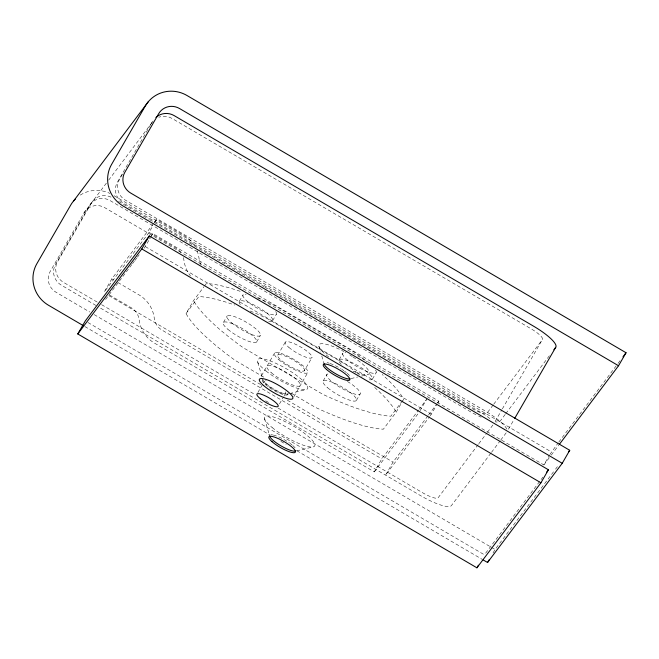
<?xml version="1.0" encoding="UTF-8"?>
<svg xmlns="http://www.w3.org/2000/svg" width="659" height="659" viewBox="0 0 659 659"><rect width="100%" height="100%" fill="white"/><g stroke="black" fill="none" stroke-linecap="round" stroke-linejoin="round"><path stroke-width="0.49" stroke-dasharray="3.29 2.47" d="M274.605 352.985L260.618 377.236M106.363 183.161L83.99 212.915L50.199 271.442A15.429 15.009 37 0 0 55.999 292.242L89.698 311.987M150.689 124.526L117.409 182.164A15.429 15.009 37 0 0 123.2 202.972L482.437 413.44A15.429 3.526 30 0 1 491.507 420.055M122.615 174.009L119.543 179.33A15.429 15.009 37 0 0 125.334 200.13L484.571 410.606A30.849 7.043 30 0 1 506.928 429.347M153.514 223.492L111.783 278.93L104.27 291.937L149.074 232.421L153.086 225.485M155.087 222.017L156.587 219.414L183.713 235.304A30.849 30.026 37 0 1 194.825 246.285M144.123 248.245L150.351 237.948M150.853 237.083L152.855 233.616L438.91 401.207L436.406 405.549M263.757 377.129L235.37 360.506A123.406 28.18 30 0 1 186.036 313.56L193.548 300.553L203.911 286.789M223.426 322.424L227.182 315.925M239.423 301.171L243.179 294.664M256.664 341.897L260.42 335.398M272.669 320.645L276.418 314.137M257.908 392.451L262.916 383.777M263.419 382.912L264.416 381.182M279.49 403.934L283.494 396.998M283.996 396.133L285.495 393.53M287.703 394.617L288.271 393.645A14.655 3.344 30 0 1 274.852 389.642A14.655 3.344 30 0 1 262.834 379.502L257.611 361.948M293.832 396.702L307.835 372.459M323.207 380.886L326.963 374.386M339.212 359.633L342.968 353.133M356.453 400.359L360.201 393.86M372.45 379.106L376.207 372.607M291.253 393.242L315.2 407.27A123.406 28.18 30 0 0 383.381 429.182L396.183 412.18L401.685 402.641M402.188 401.776L403.687 399.173A123.406 28.18 30 0 0 382.187 374.436M109.526 295.01L131.396 307.827A15.429 15.009 37 0 1 138.967 318.799L139.354 321.188A30.849 30.026 37 0 0 154.503 343.125L374.287 471.893L381.8 458.886L418.622 409.972M420.096 410.639L426.604 399.37L419.239 409.157M427.905 415.837L393.036 462.14L385.531 475.147L429.569 416.653M430.179 415.845L435.912 406.414M495.148 421.398L501.829 409.824M502.339 408.934L542.415 339.525A15.429 3.526 30 0 0 531.245 328.899L172.015 118.431A15.429 15.009 37 0 0 158.786 117.228M508.451 429.19L514.102 419.404M493.056 552.95L495.057 549.482L554.919 469.966M83.99 212.915A15.429 15.009 37 0 1 104.806 207.7L543.864 464.941L549.375 455.402M549.87 454.537L558.165 442.914M277.727 355.193L285.413 341.963M304.318 370.77A15.429 3.526 30 0 0 286.813 356.741A15.429 3.526 30 0 0 282.192 361.099A15.429 3.526 30 0 0 304.318 370.77L311.995 357.54M108.677 180.121L152.649 121.676M154.132 222.676L156.587 219.414M149.189 238.492L151.018 236.054M151.636 235.238L152.855 233.616M105.588 299.433L131.891 264.498M132.5 263.682L134.337 261.244M134.947 260.437L136.784 257.998M137.393 257.183L139.23 254.745M204.521 285.981L206.349 283.551A123.406 28.18 30 0 1 240.527 291.443M186.036 313.56L198.837 296.558A123.406 28.18 30 0 1 234.761 305.059M402.468 400.787L390.886 416.175A123.406 28.18 30 0 1 322.712 394.263L242.883 347.499A123.406 28.18 30 0 1 193.548 300.553M374.287 471.893L419.091 412.377M428.515 415.022L437.074 403.646M437.691 402.838L438.91 401.207M493.105 405.021L486.943 413.209A15.429 3.526 30 0 1 471.506 408.25L380.144 354.723M493.723 404.206L542.415 339.525M478.195 444.537L438.136 497.751A15.429 3.526 30 0 1 422.691 492.792L277.225 407.567M478.813 443.713L486.828 433.07M487.446 432.255L493.607 424.066M505.181 414.453L500.247 421.002A30.849 7.043 30 0 1 495.411 421.884M505.791 413.638L549.557 355.506M490.881 453.145L451.44 505.544A30.849 7.043 30 0 1 420.557 495.626L99.468 307.498M491.499 452.329L500.132 440.871M500.749 440.047L506.911 431.859M558.783 442.098L617.409 364.221M618.027 363.397L620.498 360.119M543.864 464.941L550.652 455.921M551.27 455.105L558.675 445.262M485.658 553.165L542.901 477.141M555.537 469.142L557.39 466.687M350.983 378.596L357.689 376.997M361.519 376.075L367.269 374.699M289.606 393.555L306.443 389.527M296.575 450.863L312.86 446.975M114.089 195.731L551.377 451.934M118.48 201.415L148.637 219.085M149.527 219.604L206.292 252.867M207.181 253.386L263.946 286.649M264.836 287.167L321.6 320.422M322.49 320.941L379.254 354.204M149.074 232.421L176.2 248.311A15.429 15.009 37 0 1 181.958 254.143M145.351 246.623L431.406 414.214M111.783 278.93L113.529 279.96M117.903 282.522L138.909 294.82A30.849 30.026 37 0 1 154.049 316.757L154.437 319.145A15.429 15.009 37 0 0 162.007 330.118L381.8 458.886M108.76 295.586L260.676 384.592M287.324 400.202L393.036 462.14M97.17 302.069L63.462 282.324A15.429 15.009 37 0 1 57.663 261.516L91.461 202.988A15.429 15.009 37 0 1 112.269 197.782M101.601 304.664L255.049 394.568M265.692 400.804L269.243 402.888M95.917 305.422L61.328 285.158A15.429 15.009 37 0 1 55.529 264.358L89.327 205.822A15.429 15.009 37 0 1 110.135 200.616L469.373 411.084A30.849 7.043 30 0 0 477.8 415.623M94.138 314.59L490.617 546.879M491.507 547.398L495.057 549.482M87.944 322.506L484.431 554.804M84.854 326.551L270.231 435.162M280.874 441.398L286.195 444.52M296.847 450.756L482.223 559.367M318.898 346.362L320.628 352.12M321.773 355.959L324.08 363.628M264.49 418.638L269.671 435.896M285.339 391.85A12.241 2.793 30 0 1 273.37 389.461A12.241 2.793 30 0 1 266.228 380.655M270.997 434.808A15.272 3.484 30 0 1 272.661 434.924M273.345 435.055A15.272 3.484 30 0 1 289.499 443.013M290.166 443.491A15.272 3.484 30 0 1 292.011 444.907M292.753 445.517A15.272 3.484 30 0 1 296.237 449.595M352.903 356.898A28.922 6.606 30 0 1 369.221 372.055A28.922 6.606 30 0 1 357.137 372.73M356.231 372.401A28.922 6.606 30 0 1 352.417 370.86M328.676 356.947A28.922 6.606 30 0 1 320.117 343.94A28.922 6.606 30 0 1 343.907 351.585M349.707 354.896A28.922 6.606 30 0 1 352.12 356.395M327.07 362.656A15.272 3.484 30 0 1 329.286 363.2M330.126 363.48A15.272 3.484 30 0 1 341.049 368.851M341.782 369.32A15.272 3.484 30 0 1 343.907 370.745M344.575 371.223A15.272 3.484 30 0 1 346.42 372.64M347.153 373.249A15.272 3.484 30 0 1 350.646 377.327M287.859 393.95A14.655 3.344 30 0 1 274.284 390.614A14.655 3.344 30 0 1 262.422 379.806M183.375 257.504A15.429 15.009 37 0 1 183.77 259.284L184.166 261.672A30.849 30.026 37 0 0 190.426 275.874M201.061 264.77A15.429 15.009 37 0 1 199.24 259.63L198.853 257.241A30.849 30.026 37 0 0 196.629 249.769M80.258 195.097A30.849 30.026 37 0 1 109.938 193.433M151.199 123.637A15.429 15.009 37 0 1 153.201 120.943M481.111 417.18A30.849 7.043 30 0 1 478.632 416.027M375.498 370.045A19.284 4.407 30 0 1 356.824 366.536A19.284 4.407 30 0 1 345.917 352.713M341.247 364.279A19.284 4.407 30 0 1 345.613 360.028A19.284 4.407 30 0 1 368.01 372.648A19.284 4.407 30 0 1 368.546 379.658M347.359 381.429A19.284 4.407 30 0 1 359.493 394.436A19.284 4.407 30 0 1 336.889 385.342A19.284 4.407 30 0 1 328.61 373.884M275.709 311.575A19.284 4.407 30 0 1 257.035 308.074A19.284 4.407 30 0 1 246.128 294.243M240.362 304.565A19.284 4.407 30 0 1 247.183 302.02A19.284 4.407 30 0 1 268.773 314.664A19.284 4.407 30 0 1 268.757 321.197M256.911 297.679A123.406 28.18 30 0 1 274.523 305.463L354.353 352.227A123.406 28.18 30 0 1 366.956 361.667M250.214 311.023A123.406 28.18 30 0 1 267.019 318.47L346.848 365.234A123.406 28.18 30 0 1 356.33 372.269M357.03 372.805A123.406 28.18 30 0 1 361.025 375.927M374.683 387.443A123.406 28.18 30 0 1 396.183 412.18M271.401 372.788A19.284 4.407 30 0 0 299.754 385.993A19.284 4.407 30 0 0 279.638 368.851A19.284 4.407 30 0 0 271.401 372.788M272.159 427.534A28.922 6.606 30 0 0 314.186 446.505A28.922 6.606 30 0 0 282.629 420.458A28.922 6.606 30 0 0 272.159 427.534M265.964 370.968A28.922 6.606 30 0 0 307.366 388.999A28.922 6.606 30 0 0 274.391 362.656A28.922 6.606 30 0 0 265.964 370.968M278.905 359.781A19.284 4.407 30 0 0 307.267 372.986A19.284 4.407 30 0 0 287.151 355.844A19.284 4.407 30 0 0 278.905 359.781M288.922 347.45A15.429 3.526 30 0 0 311.567 357.944A15.429 3.526 30 0 0 295.364 344.204A15.429 3.526 30 0 0 288.922 347.45M327.745 387.846A19.284 4.407 30 0 0 355.975 400.829A19.284 4.407 30 0 0 335.48 383.596A19.284 4.407 30 0 0 327.745 387.846M231.713 322.877A19.284 4.407 30 0 0 259.943 335.859A19.284 4.407 30 0 0 239.456 318.627A19.284 4.407 30 0 0 231.713 322.877M227.956 329.385A19.284 4.407 30 0 0 256.186 342.367A19.284 4.407 30 0 0 235.7 325.126A19.284 4.407 30 0 0 227.956 329.385"/><path stroke-width="0.99" d="M77.778 333.956L85.283 320.949L149.288 235.93L548.436 469.785L540.932 482.783L476.918 567.811L77.778 333.956L141.784 248.929L149.288 235.93M514.621 418.514L555.718 347.318A30.849 7.043 30 0 0 533.378 326.065L174.149 115.597A15.429 15.009 37 0 0 155.928 117.508M476.918 567.811L478.426 565.208M483.113 559.886L487.545 562.489L489.052 559.886M562.226 463.293L569.73 450.286L130.671 193.046A15.429 15.009 37 0 1 124.872 172.246L158.662 113.719A15.429 15.009 37 0 1 179.479 108.504L618.537 365.745L626.05 352.738L186.991 95.506A30.849 30.026 37 0 0 145.359 105.926L111.569 164.453A30.849 30.026 37 0 0 123.159 206.053L562.226 463.293L487.545 562.489M73.701 200.838L148.374 101.643M553.873 349.772L555.718 347.318M622.961 356.84L626.05 352.738M559.293 444.446L618.537 365.745M546.591 472.231L548.436 469.785M568.495 451.926L569.73 450.286M141.784 248.929L540.932 482.783M83.075 325.513L48.486 305.249A30.849 30.026 37 0 1 36.896 263.641L70.686 205.114A30.849 30.026 37 0 1 75.48 198.911M295.619 451.094A15.272 3.484 30 0 1 280.899 445.814A15.272 3.484 30 0 1 269.671 435.896M350.02 378.826A15.272 3.484 30 0 1 335.307 373.546A15.272 3.484 30 0 1 324.08 363.628M260.297 398.67A12.241 2.793 30 0 0 277.991 406.537A12.241 2.793 30 0 0 264.374 395.449A12.241 2.793 30 0 0 260.297 398.67M263.608 385.556A19.284 4.407 30 0 0 292.126 399.049A19.284 4.407 30 0 0 272.538 382.047A19.284 4.407 30 0 0 263.608 385.556M272.06 441.695A15.272 3.484 30 0 0 294.754 452.593A15.272 3.484 30 0 0 279.63 439.232A15.272 3.484 30 0 0 272.06 441.695M326.469 369.427A15.272 3.484 30 0 0 349.163 380.325A15.272 3.484 30 0 0 334.039 366.964A15.272 3.484 30 0 0 326.469 369.427"/></g></svg>
